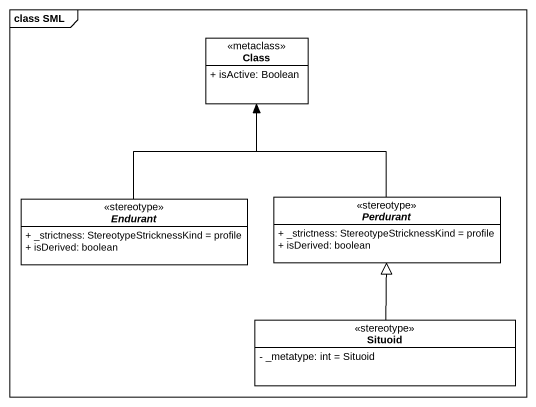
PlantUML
@startuml
mainframe class SML
hide circle
hide empty members
skinparam classAttributeIconSize 0
class "Class" as Class_ <<metaclass>> {
  + isActive: Boolean
}
abstract class Endurant <<stereotype>> {
  + _strictness: StereotypeStricknessKind = profile
  + isDerived: boolean
}
abstract class Perdurant <<stereotype>> {
  + _strictness: StereotypeStricknessKind = profile
  + isDerived: boolean
}
class Situoid <<stereotype>> {
  - _metatype: int = Situoid
}
Endurant -up-> Class_
Perdurant -up-> Class_
Situoid -up-|> Perdurant
@enduml
